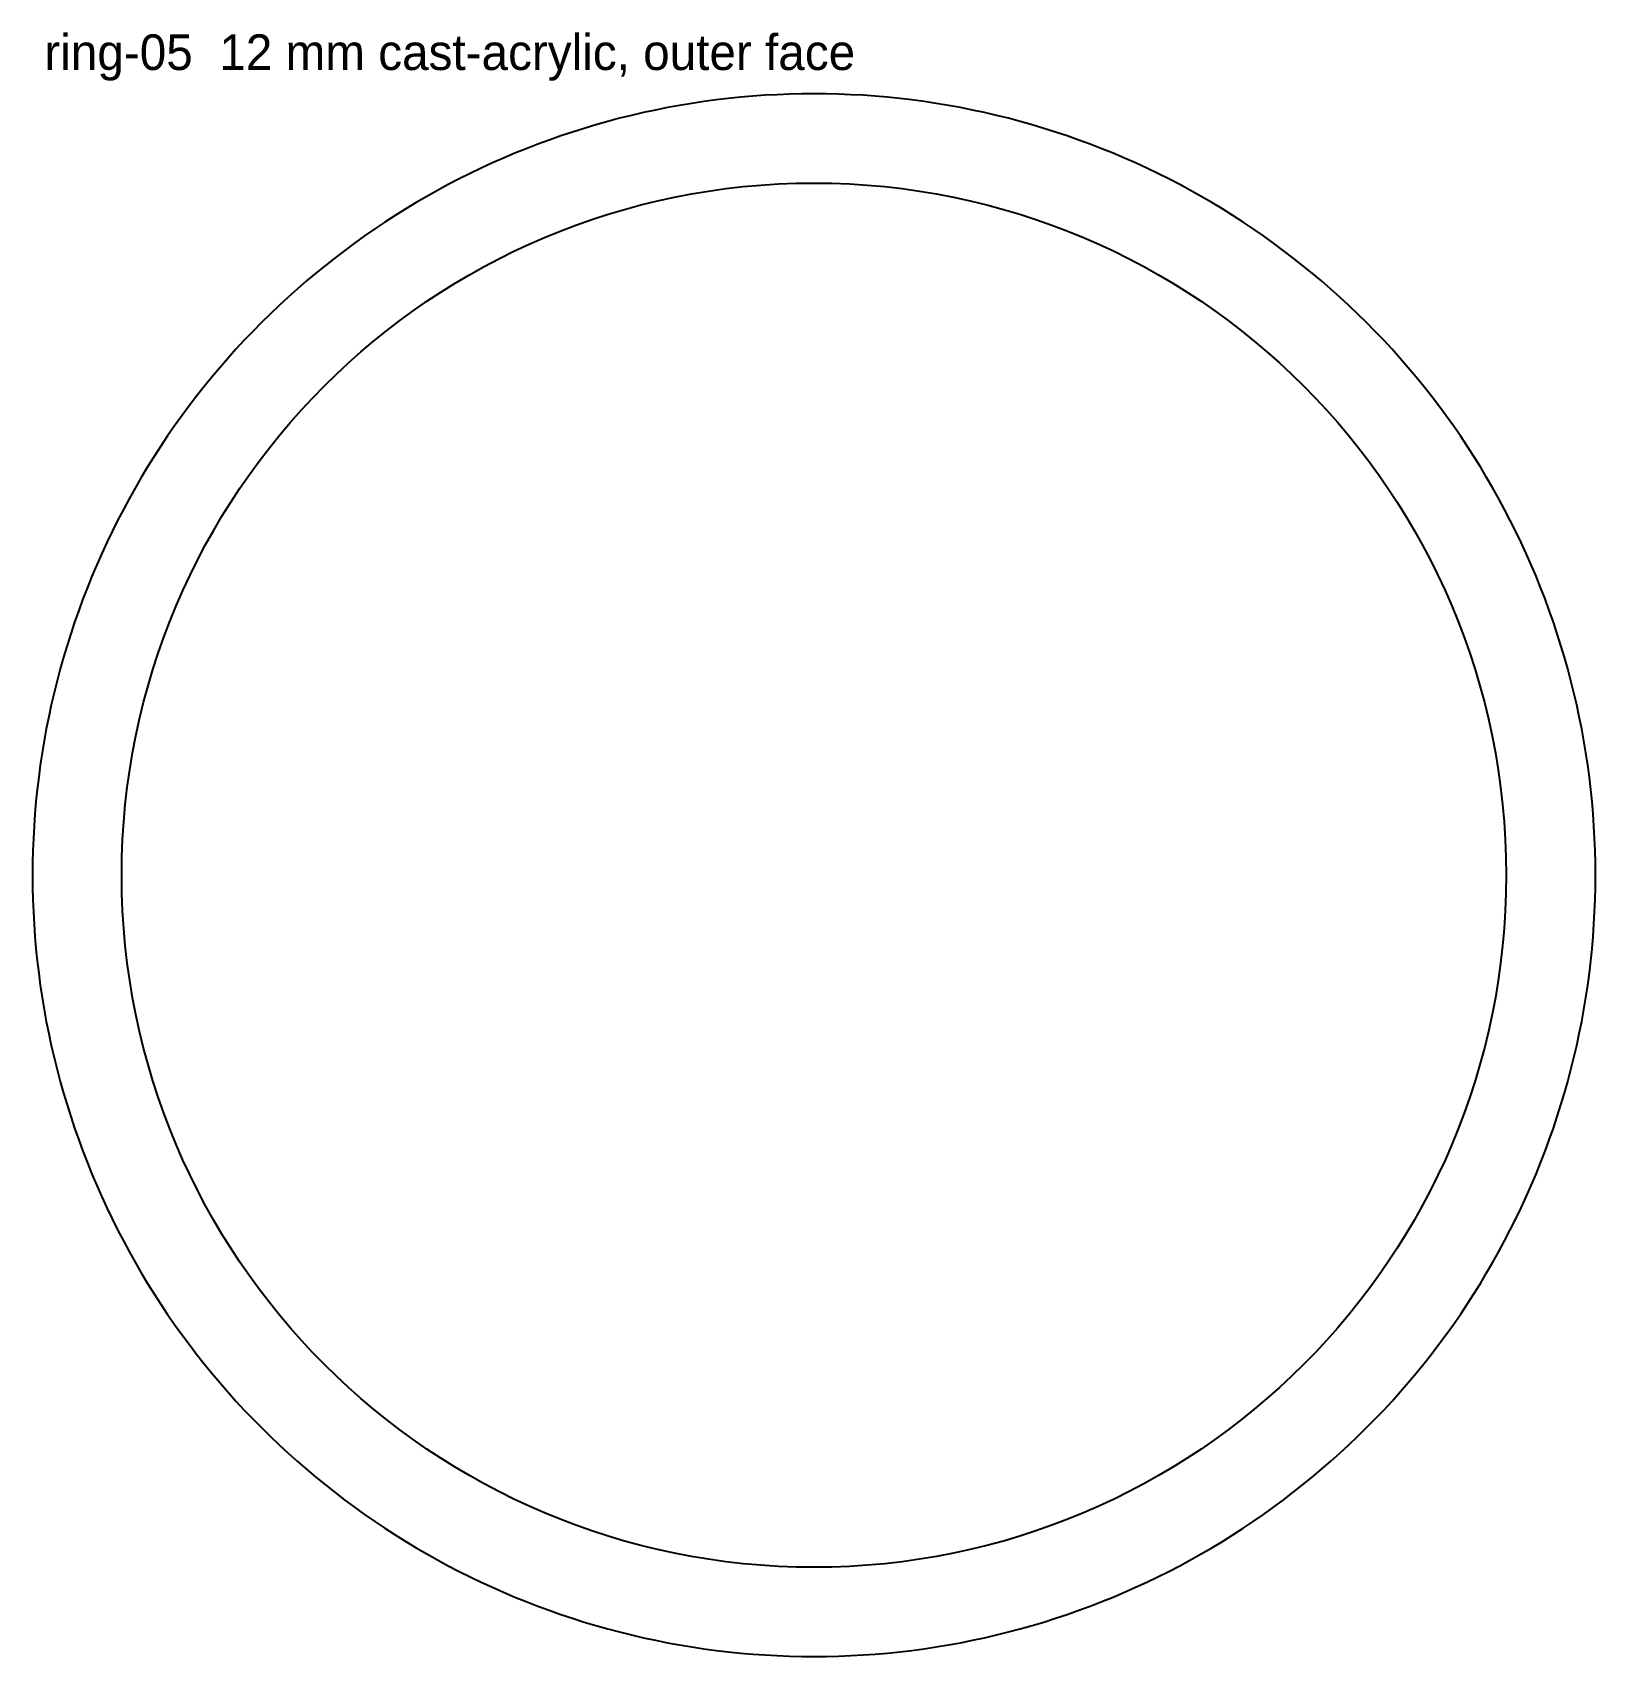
# Model space of a CAD drawing. Header units: millimetres. Extents: x 0 to 263, y 0 to 273.
import ezdxf

# ---------------------------------------------------------------- set-up
doc = ezdxf.new("R2010")
doc.units = ezdxf.units.MM
for name, color, linetype in [('CUT_INSIDE', 5, 'Continuous'), ('CUT_OUTSIDE', 1, 'Continuous'), ('NOTES', 7, 'Continuous')]:
    doc.layers.add(name, color=color, linetype=linetype)

msp = doc.modelspace()

# ---------------------------------------------------------------- linework, layer by layer
at = {"layer": 'CUT_INSIDE'}
msp.add_circle((131.51, 131.51), 116.49, dxfattribs=at)
at = {"layer": 'CUT_OUTSIDE'}
msp.add_lwpolyline([(263.03, 131.51), (263.01, 133.58), (262.96, 135.65), (262.88, 137.71), (262.77, 139.77), (262.62, 141.83), (262.44, 143.89), (262.23, 145.95), (261.99, 148), (261.72, 150.04), (261.41, 152.09), (261.07, 154.13), (260.7, 156.16), (260.3, 158.18), (259.86, 160.2), (259.39, 162.22), (258.9, 164.22), (258.37, 166.22), (257.81, 168.21), (257.21, 170.18), (256.59, 172.15), (255.94, 174.11), (255.25, 176.06), (254.54, 178), (253.79, 179.93), (253.02, 181.84), (252.21, 183.74), (251.38, 185.63), (250.51, 187.51), (249.62, 189.37), (248.69, 191.22), (247.74, 193.05), (246.76, 194.87), (245.75, 196.67), (244.71, 198.46), (243.65, 200.23), (242.56, 201.98), (241.43, 203.72), (240.29, 205.44), (239.11, 207.14), (237.91, 208.82), (236.68, 210.48), (235.43, 212.12), (234.15, 213.74), (232.85, 215.34), (231.52, 216.93), (230.16, 218.49), (228.79, 220.02), (227.38, 221.54), (225.96, 223.04), (224.51, 224.51), (223.04, 225.96), (221.54, 227.38), (220.02, 228.79), (218.49, 230.16), (216.93, 231.52), (215.34, 232.85), (213.74, 234.15), (212.12, 235.43), (210.48, 236.68), (208.82, 237.91), (207.14, 239.11), (205.44, 240.29), (203.72, 241.43), (201.98, 242.56), (200.23, 243.65), (198.46, 244.71), (196.67, 245.75), (194.87, 246.76), (193.05, 247.74), (191.22, 248.69), (189.37, 249.62), (187.51, 250.51), (185.63, 251.38), (183.74, 252.21), (181.84, 253.02), (179.93, 253.79), (178, 254.54), (176.06, 255.25), (174.11, 255.94), (172.15, 256.59), (170.18, 257.21), (168.21, 257.81), (166.22, 258.37), (164.22, 258.9), (162.22, 259.39), (160.2, 259.86), (158.18, 260.3), (156.16, 260.7), (154.13, 261.07), (152.09, 261.41), (150.04, 261.72), (148, 261.99), (145.95, 262.23), (143.89, 262.44), (141.83, 262.62), (139.77, 262.77), (137.71, 262.88), (135.65, 262.96), (133.58, 263.01), (131.51, 263.03), (129.45, 263.01), (127.38, 262.96), (125.32, 262.88), (123.26, 262.77), (121.2, 262.62), (119.14, 262.44), (117.08, 262.23), (115.03, 261.99), (112.98, 261.72), (110.94, 261.41), (108.9, 261.07), (106.87, 260.7), (104.84, 260.3), (102.83, 259.86), (100.81, 259.39), (98.81, 258.9), (96.81, 258.37), (94.82, 257.81), (92.84, 257.21), (90.87, 256.59), (88.91, 255.94), (86.97, 255.25), (85.03, 254.54), (83.1, 253.79), (81.19, 253.02), (79.28, 252.21), (77.39, 251.38), (75.52, 250.51), (73.66, 249.62), (71.81, 248.69), (69.97, 247.74), (68.16, 246.76), (66.35, 245.75), (64.57, 244.71), (62.8, 243.65), (61.05, 242.56), (59.31, 241.43), (57.59, 240.29), (55.89, 239.11), (54.21, 237.91), (52.55, 236.68), (50.91, 235.43), (49.29, 234.15), (47.68, 232.85), (46.1, 231.52), (44.54, 230.16), (43, 228.79), (41.49, 227.38), (39.99, 225.96), (38.52, 224.51), (37.07, 223.04), (35.64, 221.54), (34.24, 220.02), (32.86, 218.49), (31.51, 216.93), (30.18, 215.34), (28.88, 213.74), (27.6, 212.12), (26.34, 210.48), (25.12, 208.82), (23.92, 207.14), (22.74, 205.44), (21.59, 203.72), (20.47, 201.98), (19.38, 200.23), (18.31, 198.46), (17.28, 196.67), (16.27, 194.87), (15.29, 193.05), (14.33, 191.22), (13.41, 189.37), (12.52, 187.51), (11.65, 185.63), (10.82, 183.74), (10.01, 181.84), (9.24, 179.93), (8.49, 178), (7.78, 176.06), (7.09, 174.11), (6.44, 172.15), (5.81, 170.18), (5.22, 168.21), (4.66, 166.22), (4.13, 164.22), (3.63, 162.22), (3.17, 160.2), (2.73, 158.18), (2.33, 156.16), (1.96, 154.13), (1.62, 152.09), (1.31, 150.04), (1.04, 148), (0.79, 145.95), (0.58, 143.89), (0.41, 141.83), (0.26, 139.77), (0.15, 137.71), (0.06, 135.65), (0.02, 133.58), (0, 131.51), (0.02, 129.45), (0.06, 127.38), (0.15, 125.32), (0.26, 123.26), (0.41, 121.2), (0.58, 119.14), (0.79, 117.08), (1.04, 115.03), (1.31, 112.98), (1.62, 110.94), (1.96, 108.9), (2.33, 106.87), (2.73, 104.84), (3.17, 102.83), (3.63, 100.81), (4.13, 98.81), (4.66, 96.81), (5.22, 94.82), (5.81, 92.84), (6.44, 90.87), (7.09, 88.91), (7.78, 86.97), (8.49, 85.03), (9.24, 83.1), (10.01, 81.19), (10.82, 79.28), (11.65, 77.39), (12.52, 75.52), (13.41, 73.66), (14.33, 71.81), (15.29, 69.97), (16.27, 68.16), (17.28, 66.35), (18.31, 64.57), (19.38, 62.8), (20.47, 61.05), (21.59, 59.31), (22.74, 57.59), (23.92, 55.89), (25.12, 54.21), (26.34, 52.55), (27.6, 50.91), (28.88, 49.29), (30.18, 47.68), (31.51, 46.1), (32.86, 44.54), (34.24, 43), (35.64, 41.49), (37.07, 39.99), (38.52, 38.52), (39.99, 37.07), (41.49, 35.64), (43, 34.24), (44.54, 32.86), (46.1, 31.51), (47.68, 30.18), (49.29, 28.88), (50.91, 27.6), (52.55, 26.34), (54.21, 25.12), (55.89, 23.92), (57.59, 22.74), (59.31, 21.59), (61.05, 20.47), (62.8, 19.38), (64.57, 18.31), (66.35, 17.28), (68.16, 16.27), (69.97, 15.29), (71.81, 14.33), (73.66, 13.41), (75.52, 12.52), (77.39, 11.65), (79.28, 10.82), (81.19, 10.01), (83.1, 9.24), (85.03, 8.49), (86.97, 7.78), (88.91, 7.09), (90.87, 6.44), (92.84, 5.81), (94.82, 5.22), (96.81, 4.66), (98.81, 4.13), (100.81, 3.63), (102.83, 3.17), (104.84, 2.73), (106.87, 2.33), (108.9, 1.96), (110.94, 1.62), (112.98, 1.31), (115.03, 1.04), (117.08, 0.79), (119.14, 0.58), (121.2, 0.41), (123.26, 0.26), (125.32, 0.15), (127.38, 0.06), (129.45, 0.02), (131.51, 0), (133.58, 0.02), (135.65, 0.06), (137.71, 0.15), (139.77, 0.26), (141.83, 0.41), (143.89, 0.58), (145.95, 0.79), (148, 1.04), (150.04, 1.31), (152.09, 1.62), (154.13, 1.96), (156.16, 2.33), (158.18, 2.73), (160.2, 3.17), (162.22, 3.63), (164.22, 4.13), (166.22, 4.66), (168.21, 5.22), (170.18, 5.81), (172.15, 6.44), (174.11, 7.09), (176.06, 7.78), (178, 8.49), (179.93, 9.24), (181.84, 10.01), (183.74, 10.82), (185.63, 11.65), (187.51, 12.52), (189.37, 13.41), (191.22, 14.33), (193.05, 15.29), (194.87, 16.27), (196.67, 17.28), (198.46, 18.31), (200.23, 19.38), (201.98, 20.47), (203.72, 21.59), (205.44, 22.74), (207.14, 23.92), (208.82, 25.12), (210.48, 26.34), (212.12, 27.6), (213.74, 28.88), (215.34, 30.18), (216.93, 31.51), (218.49, 32.86), (220.02, 34.24), (221.54, 35.64), (223.04, 37.07), (224.51, 38.52), (225.96, 39.99), (227.38, 41.49), (228.79, 43), (230.16, 44.54), (231.52, 46.1), (232.85, 47.68), (234.15, 49.29), (235.43, 50.91), (236.68, 52.55), (237.91, 54.21), (239.11, 55.89), (240.29, 57.59), (241.43, 59.31), (242.56, 61.05), (243.65, 62.8), (244.71, 64.57), (245.75, 66.35), (246.76, 68.16), (247.74, 69.97), (248.69, 71.81), (249.62, 73.66), (250.51, 75.52), (251.38, 77.39), (252.21, 79.28), (253.02, 81.19), (253.79, 83.1), (254.54, 85.03), (255.25, 86.97), (255.94, 88.91), (256.59, 90.87), (257.21, 92.84), (257.81, 94.82), (258.37, 96.81), (258.9, 98.81), (259.39, 100.81), (259.86, 102.83), (260.3, 104.84), (260.7, 106.87), (261.07, 108.9), (261.41, 110.94), (261.72, 112.98), (261.99, 115.03), (262.23, 117.08), (262.44, 119.14), (262.62, 121.2), (262.77, 123.26), (262.88, 125.32), (262.96, 127.38), (263.01, 129.45), (263.03, 131.51)], close=True, dxfattribs=at)

# ---------------------------------------------------------------- texts
at = {"layer": 'NOTES'}
msp.add_text('ring-05  12 mm cast-acrylic, outer face', height=6, dxfattribs=at).set_placement((2, 267.03))

doc.saveas('drawing.dxf')
